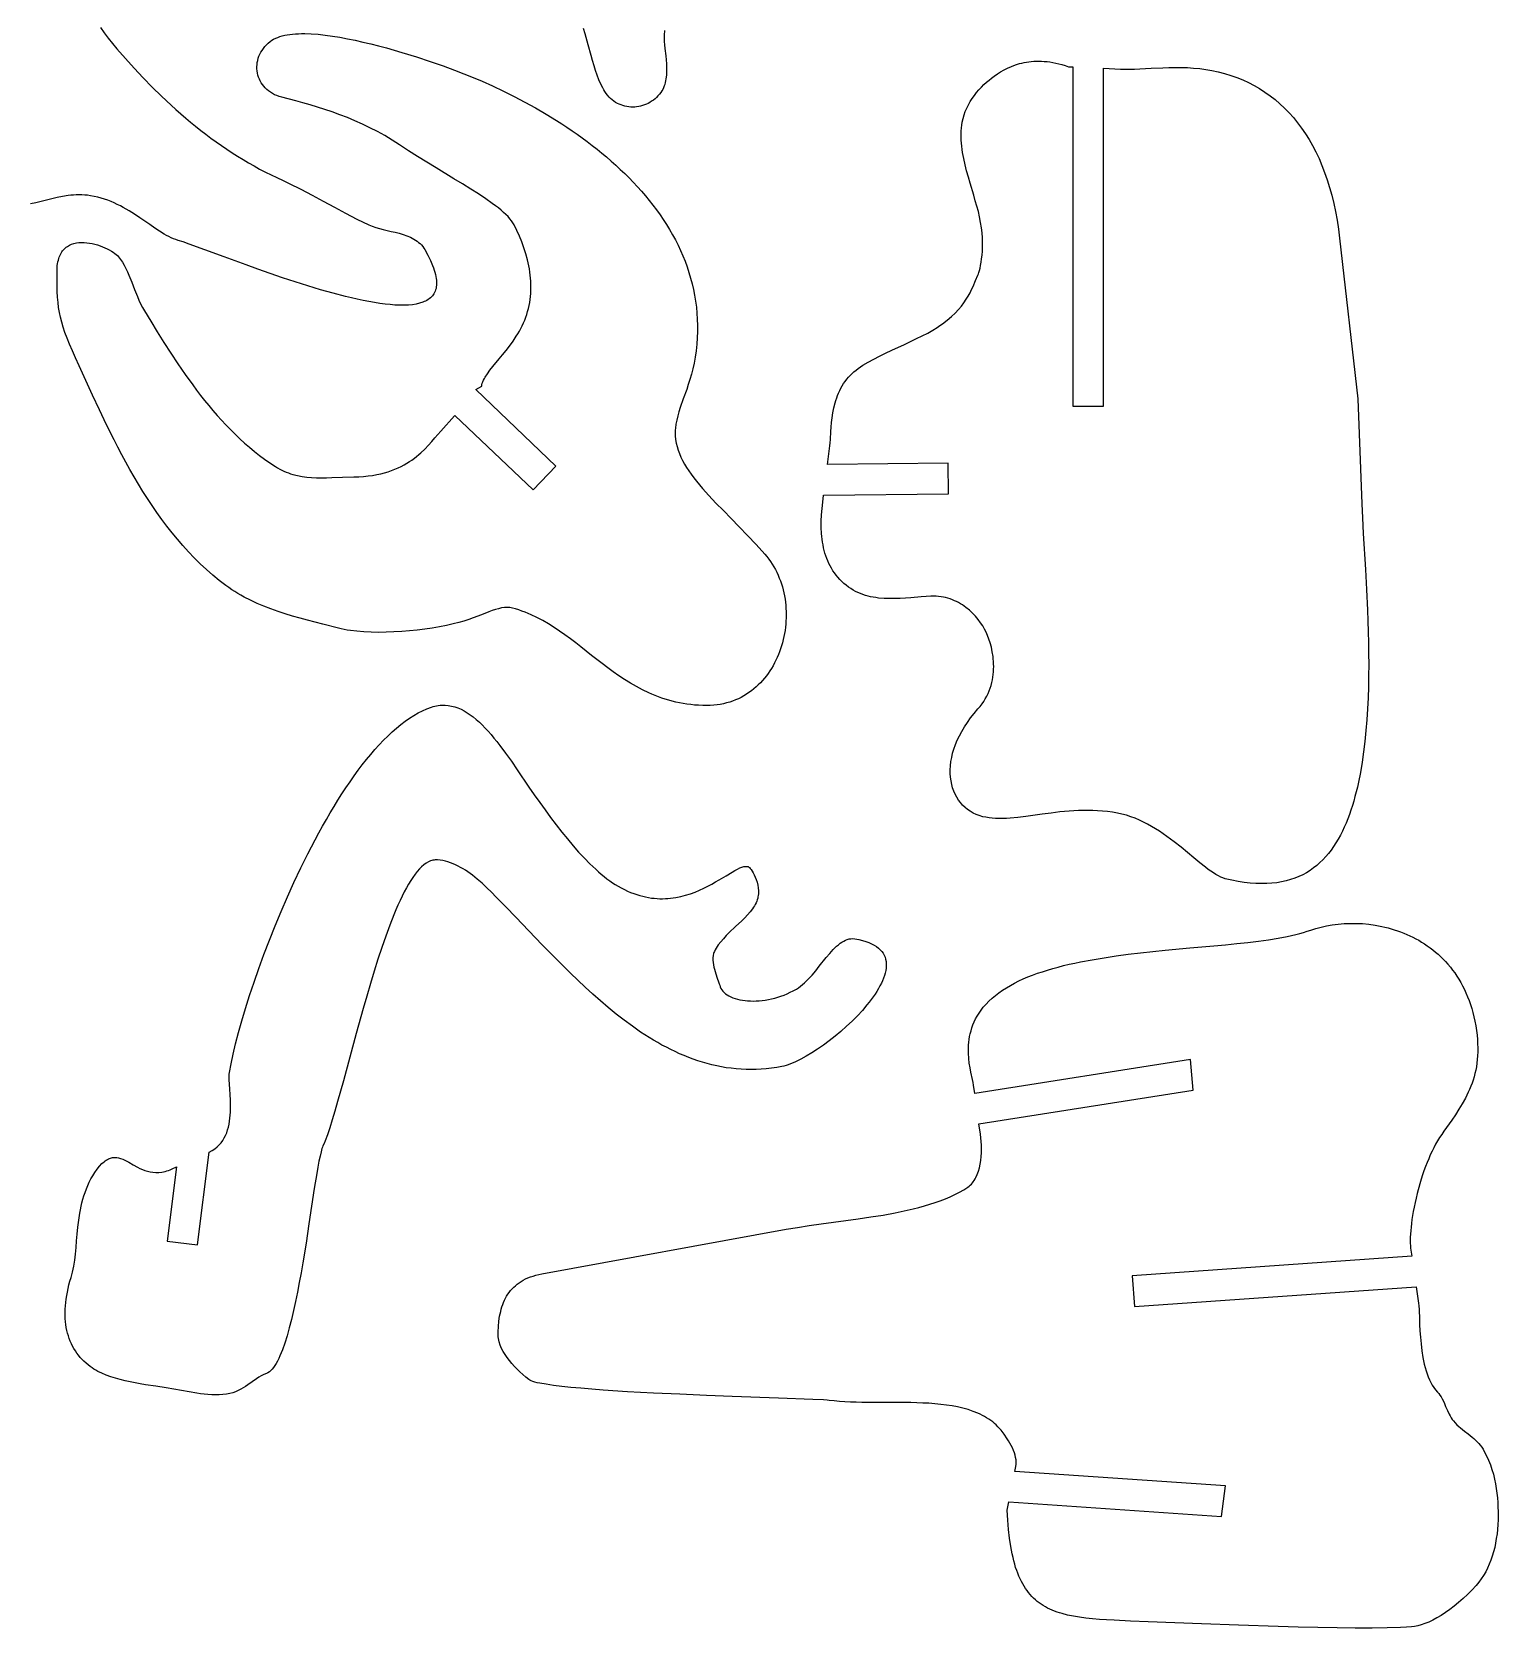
# Model space of a CAD drawing. Extents: x 0 to 754, y 0 to 287.
# Drawn here: x 116.4 to 260, y 0 to 156.2 of the extents above; entities that cross this region are included whole.
import ezdxf

# ---------------------------------------------------------------- set-up
doc = ezdxf.new("R2010")
doc.units = 0
doc.layers.get('0').update_dxf_attribs({"color": 1, "linetype": 'CONTINUOUS'})

msp = doc.modelspace()

# ---------------------------------------------------------------- linework, layer by layer
for points in [[(123.13, 156.67), (123.51, 156.13), (123.9, 155.61), (124.3, 155.09), (124.72, 154.59), (125.57, 153.63), (126.43, 152.68), (127.31, 151.75), (128.21, 150.83), (129.12, 149.94), (130.05, 149.07), (130.52, 148.64), (131, 148.22), (131.48, 147.8), (131.96, 147.4), (132.45, 147), (132.95, 146.6), (133.45, 146.22), (133.95, 145.84), (134.46, 145.47), (134.97, 145.1), (135.49, 144.75), (136.02, 144.4), (136.55, 144.07), (137.09, 143.74), (137.63, 143.42), (138.17, 143.11), (138.72, 142.81), (139.28, 142.52), (139.85, 142.24), (140.41, 141.97), (141.02, 141.69), (141.61, 141.41), (142.76, 140.83), (143.86, 140.25), (144.95, 139.67), (146.04, 139.08), (147.13, 138.5), (148.25, 137.92), (149.41, 137.35), (149.73, 137.21), (150.08, 137.09), (150.44, 136.98), (150.82, 136.89), (151.59, 136.71), (151.99, 136.62), (152.38, 136.52), (152.76, 136.4), (153.13, 136.28), (153.49, 136.13), (153.66, 136.04), (153.83, 135.95), (153.99, 135.85), (154.14, 135.75), (154.28, 135.63), (154.42, 135.51), (154.55, 135.38), (154.68, 135.23), (154.79, 135.08), (154.89, 134.92), (155.19, 134.37), (155.45, 133.85), (155.65, 133.37), (155.74, 133.14), (155.81, 132.92), (155.88, 132.71), (155.93, 132.5), (155.97, 132.3), (156.01, 132.11), (156.03, 131.93), (156.04, 131.76), (156.04, 131.59), (156.03, 131.43), (156.01, 131.28), (155.99, 131.13), (155.95, 130.99), (155.9, 130.86), (155.85, 130.73), (155.78, 130.61), (155.71, 130.5), (155.63, 130.39), (155.54, 130.29), (155.44, 130.2), (155.33, 130.11), (155.22, 130.03), (155.1, 129.96), (154.97, 129.89), (154.83, 129.83), (154.68, 129.77), (154.37, 129.67), (154.03, 129.59), (153.67, 129.53), (153.28, 129.5), (152.86, 129.48), (152.43, 129.48), (151.97, 129.5), (151.49, 129.54), (151, 129.59), (150.48, 129.65), (149.95, 129.74), (149.41, 129.83), (148.85, 129.94), (148.28, 130.06), (147.7, 130.19), (147.11, 130.33), (145.91, 130.65), (144.68, 130.99), (143.44, 131.37), (142.2, 131.76), (140.96, 132.17), (139.74, 132.58), (138.55, 133), (137.39, 133.42), (135.24, 134.21), (133.36, 134.91), (131.83, 135.47), (131.22, 135.68), (130.74, 135.83), (130.51, 135.91), (130.28, 135.99), (130.06, 136.09), (129.83, 136.2), (129.61, 136.32), (129.38, 136.45), (128.92, 136.73), (128.45, 137.04), (127.98, 137.37), (126.99, 138.05), (126.47, 138.4), (125.93, 138.73), (125.37, 139.05), (125.08, 139.21), (124.78, 139.35), (124.48, 139.49), (124.17, 139.63), (123.85, 139.75), (123.53, 139.86), (123.2, 139.96), (122.86, 140.06), (122.51, 140.13), (122.15, 140.2), (121.87, 140.24), (121.6, 140.27), (121.32, 140.28), (121.05, 140.29), (120.77, 140.28), (120.5, 140.27), (120.23, 140.24), (119.96, 140.21), (119.43, 140.13), (118.9, 140.03), (118.38, 139.91), (117.85, 139.78), (116.8, 139.52), (116.27, 139.4)], [(178.37, 156.37), (178.34, 155.9), (178.34, 155.6), (178.34, 155.29), (178.37, 154.96), (178.4, 154.61), (178.48, 153.88), (178.51, 153.5), (178.54, 153.12), (178.56, 152.74), (178.56, 152.36), (178.54, 151.99), (178.5, 151.63), (178.46, 151.45), (178.42, 151.27), (178.38, 151.1), (178.32, 150.94), (178.25, 150.77), (178.18, 150.61), (178.09, 150.46), (177.99, 150.31), (177.86, 150.14), (177.72, 149.98), (177.58, 149.83), (177.43, 149.69), (177.27, 149.56), (177.1, 149.45), (176.93, 149.34), (176.76, 149.24), (176.58, 149.16), (176.39, 149.08), (176.21, 149.02), (176.02, 148.97), (175.83, 148.93), (175.63, 148.9), (175.44, 148.88), (175.25, 148.87), (175.05, 148.88), (174.86, 148.9), (174.67, 148.92), (174.48, 148.96), (174.29, 149.02), (174.1, 149.08), (173.92, 149.16), (173.74, 149.24), (173.57, 149.34), (173.4, 149.46), (173.24, 149.58), (173.08, 149.72), (172.93, 149.86), (172.79, 150.03), (172.65, 150.2), (172.52, 150.39), (172.42, 150.56), (172.31, 150.75), (172.12, 151.13), (171.94, 151.55), (171.77, 151.99), (171.61, 152.45), (171.46, 152.92), (171.31, 153.42), (171.17, 153.92), (170.88, 154.96), (170.58, 156.03), (170.42, 156.56)]]:
    msp.add_lwpolyline(points)
for points in [[(160.46, 121.56), (160.48, 121.7), (160.52, 121.85), (160.57, 121.99), (160.64, 122.14), (160.72, 122.3), (160.81, 122.45), (161.02, 122.78), (161.27, 123.11), (161.55, 123.47), (162.18, 124.22), (162.51, 124.63), (162.85, 125.05), (163.19, 125.49), (163.53, 125.96), (163.85, 126.44), (164, 126.69), (164.15, 126.95), (164.29, 127.21), (164.43, 127.47), (164.56, 127.75), (164.67, 128.02), (164.78, 128.31), (164.88, 128.59), (164.96, 128.88), (165.04, 129.17), (165.1, 129.46), (165.16, 129.75), (165.2, 130.05), (165.23, 130.34), (165.26, 130.64), (165.27, 130.94), (165.28, 131.24), (165.28, 131.53), (165.26, 131.83), (165.24, 132.13), (165.21, 132.43), (165.17, 132.73), (165.13, 133.03), (165.08, 133.33), (164.95, 133.93), (164.79, 134.52), (164.6, 135.1), (164.39, 135.68), (164.16, 136.25), (163.91, 136.81), (163.63, 137.36), (163.52, 137.55), (163.38, 137.75), (163.22, 137.95), (163.04, 138.15), (162.83, 138.36), (162.6, 138.57), (162.36, 138.78), (162.09, 139), (161.8, 139.22), (161.5, 139.44), (160.85, 139.9), (160.14, 140.37), (159.38, 140.85), (158.58, 141.35), (157.74, 141.86), (155.99, 142.92), (155.09, 143.47), (154.19, 144.03), (153.29, 144.6), (152.4, 145.19), (152.05, 145.42), (151.7, 145.65), (150.98, 146.08), (150.25, 146.48), (149.52, 146.86), (148.78, 147.21), (148.05, 147.54), (147.31, 147.84), (146.57, 148.13), (145.83, 148.4), (145.1, 148.65), (144.37, 148.88), (143.65, 149.1), (142.94, 149.3), (142.25, 149.49), (140.89, 149.84), (140.64, 149.91), (140.41, 150), (140.18, 150.09), (139.97, 150.2), (139.78, 150.33), (139.59, 150.46), (139.42, 150.6), (139.26, 150.75), (139.12, 150.91), (138.99, 151.08), (138.88, 151.25), (138.77, 151.44), (138.69, 151.62), (138.61, 151.81), (138.55, 152.01), (138.5, 152.21), (138.47, 152.41), (138.45, 152.62), (138.45, 152.82), (138.46, 153.03), (138.49, 153.24), (138.53, 153.44), (138.58, 153.65), (138.65, 153.85), (138.74, 154.05), (138.84, 154.24), (138.95, 154.43), (139.08, 154.62), (139.23, 154.8), (139.39, 154.97), (139.56, 155.14), (139.75, 155.3), (139.92, 155.41), (140.09, 155.52), (140.29, 155.62), (140.49, 155.7), (140.7, 155.78), (140.93, 155.84), (141.17, 155.9), (141.42, 155.95), (141.68, 155.99), (141.95, 156.02), (142.23, 156.04), (142.52, 156.06), (142.82, 156.07), (143.13, 156.07), (143.77, 156.05), (144.44, 156), (145.13, 155.92), (145.84, 155.83), (146.57, 155.71), (147.32, 155.57), (148.07, 155.41), (148.83, 155.24), (149.6, 155.06), (150.37, 154.86), (151.13, 154.66), (151.89, 154.45), (152.63, 154.23), (154.07, 153.78), (155.43, 153.33), (156.68, 152.9), (157.79, 152.49), (158.72, 152.14), (159.46, 151.84), (160.49, 151.4), (161.53, 150.94), (162.58, 150.45), (163.63, 149.92), (164.68, 149.37), (165.72, 148.8), (166.76, 148.19), (167.79, 147.56), (168.3, 147.23), (168.81, 146.9), (169.31, 146.56), (169.81, 146.21), (170.3, 145.86), (170.79, 145.5), (171.28, 145.13), (171.75, 144.75), (172.22, 144.37), (172.69, 143.99), (173.14, 143.59), (173.59, 143.19), (174.03, 142.78), (174.46, 142.37), (174.89, 141.95), (175.3, 141.52), (175.71, 141.08), (176.1, 140.64), (176.49, 140.19), (176.86, 139.74), (177.22, 139.28), (177.58, 138.81), (177.92, 138.34), (178.24, 137.86), (178.56, 137.37), (178.86, 136.88), (179.15, 136.38), (179.42, 135.87), (179.68, 135.36), (179.92, 134.84), (180.15, 134.31), (180.37, 133.78), (180.57, 133.24), (180.75, 132.7), (180.91, 132.14), (181.06, 131.59), (181.19, 131.02), (181.3, 130.45), (181.4, 129.88), (181.48, 129.29), (181.53, 128.7), (181.57, 128.11), (181.59, 127.5), (181.58, 126.9), (181.56, 126.28), (181.52, 125.66), (181.45, 125.03), (181.36, 124.4), (181.26, 123.82), (181.14, 123.27), (181, 122.73), (180.85, 122.22), (180.69, 121.72), (180.53, 121.24), (180.2, 120.33), (179.9, 119.46), (179.76, 119.05), (179.65, 118.64), (179.55, 118.24), (179.47, 117.84), (179.42, 117.45), (179.41, 117.26), (179.4, 117.07), (179.41, 116.71), (179.45, 116.35), (179.51, 115.99), (179.59, 115.65), (179.69, 115.3), (179.81, 114.96), (179.96, 114.62), (180.13, 114.28), (180.31, 113.94), (180.51, 113.6), (180.73, 113.26), (180.97, 112.93), (181.22, 112.59), (181.49, 112.25), (181.78, 111.9), (182.08, 111.55), (182.71, 110.85), (183.4, 110.12), (184.12, 109.38), (184.89, 108.6), (185.68, 107.79), (186.49, 106.94), (187.33, 106.05), (188.18, 105.11), (188.38, 104.88), (188.57, 104.63), (188.74, 104.39), (188.91, 104.13), (189.07, 103.87), (189.22, 103.61), (189.36, 103.34), (189.48, 103.06), (189.6, 102.78), (189.71, 102.5), (189.81, 102.21), (189.9, 101.92), (189.98, 101.62), (190.05, 101.33), (190.11, 101.03), (190.16, 100.72), (190.2, 100.42), (190.23, 100.11), (190.25, 99.81), (190.27, 99.5), (190.27, 99.19), (190.27, 98.88), (190.25, 98.57), (190.23, 98.27), (190.2, 97.96), (190.16, 97.65), (190.11, 97.35), (190.05, 97.05), (189.98, 96.75), (189.9, 96.45), (189.82, 96.15), (189.72, 95.86), (189.62, 95.57), (189.51, 95.29), (189.39, 95.01), (189.27, 94.74), (189.13, 94.47), (188.99, 94.2), (188.83, 93.94), (188.67, 93.69), (188.5, 93.44), (188.33, 93.2), (188.14, 92.97), (187.95, 92.75), (187.75, 92.53), (187.54, 92.32), (187.32, 92.12), (187.1, 91.92), (186.87, 91.74), (186.63, 91.56), (186.38, 91.4), (186.13, 91.25), (185.86, 91.1), (185.59, 90.97), (185.32, 90.85), (185.03, 90.73), (184.74, 90.63), (184.44, 90.55), (184.14, 90.47), (183.82, 90.41), (183.5, 90.36), (183.18, 90.33), (182.84, 90.31), (182.5, 90.3), (182.1, 90.3), (181.7, 90.32), (181.31, 90.35), (180.93, 90.39), (180.56, 90.43), (180.19, 90.49), (179.82, 90.56), (179.47, 90.64), (179.12, 90.72), (178.77, 90.81), (178.43, 90.92), (178.1, 91.03), (177.77, 91.14), (177.45, 91.27), (177.13, 91.4), (176.82, 91.54), (176.2, 91.83), (175.6, 92.15), (175.02, 92.49), (174.45, 92.84), (173.89, 93.22), (173.34, 93.6), (172.8, 93.99), (172.27, 94.4), (171.22, 95.21), (170.18, 96.03), (169.66, 96.44), (169.14, 96.83), (168.61, 97.22), (168.08, 97.59), (167.54, 97.95), (167, 98.29), (166.44, 98.62), (165.87, 98.92), (165.29, 99.19), (165, 99.32), (164.7, 99.44), (164.4, 99.55), (164.09, 99.66), (163.78, 99.75), (163.47, 99.84), (163.34, 99.87), (163.21, 99.89), (163.08, 99.9), (162.95, 99.91), (162.68, 99.89), (162.41, 99.85), (162.12, 99.78), (161.82, 99.7), (161.5, 99.59), (161.17, 99.47), (160.45, 99.18), (159.64, 98.88), (159.19, 98.72), (158.71, 98.57), (158.21, 98.42), (157.67, 98.28), (157.02, 98.13), (156.33, 98), (155.62, 97.88), (154.89, 97.77), (154.15, 97.68), (153.39, 97.6), (152.63, 97.54), (151.87, 97.5), (151.11, 97.47), (150.37, 97.46), (149.64, 97.48), (148.93, 97.51), (148.25, 97.57), (147.61, 97.64), (147.3, 97.69), (147, 97.74), (146.71, 97.8), (146.43, 97.87), (144.91, 98.25), (143.41, 98.64), (142.67, 98.84), (141.94, 99.06), (141.22, 99.28), (140.52, 99.51), (139.82, 99.75), (139.14, 100.02), (138.47, 100.3), (137.82, 100.6), (137.19, 100.92), (136.88, 101.09), (136.58, 101.27), (136.28, 101.45), (135.98, 101.64), (135.7, 101.84), (135.41, 102.04), (134.76, 102.55), (134.12, 103.07), (133.51, 103.61), (132.91, 104.17), (132.32, 104.75), (131.75, 105.34), (131.2, 105.95), (130.67, 106.57), (130.14, 107.21), (129.64, 107.86), (129.14, 108.52), (128.66, 109.19), (128.19, 109.87), (127.74, 110.56), (127.29, 111.26), (126.86, 111.97), (126.44, 112.68), (126.02, 113.4), (125.62, 114.12), (125.23, 114.85), (124.84, 115.58), (124.47, 116.31), (123.74, 117.77), (123.03, 119.24), (122.36, 120.69), (121.05, 123.54), (120.7, 124.32), (120.39, 125.03), (120.11, 125.67), (119.87, 126.27), (119.66, 126.82), (119.49, 127.33), (119.34, 127.83), (119.22, 128.31), (119.12, 128.78), (119.04, 129.26), (118.98, 129.75), (118.94, 130.26), (118.91, 130.81), (118.89, 131.41), (118.88, 132.05), (118.88, 132.76), (118.88, 132.97), (118.9, 133.17), (118.91, 133.36), (118.94, 133.54), (118.97, 133.72), (119.01, 133.88), (119.05, 134.04), (119.1, 134.19), (119.16, 134.33), (119.22, 134.46), (119.29, 134.58), (119.36, 134.7), (119.43, 134.8), (119.52, 134.9), (119.6, 135), (119.69, 135.08), (119.79, 135.16), (119.89, 135.23), (120.09, 135.36), (120.31, 135.46), (120.54, 135.53), (120.78, 135.58), (121.03, 135.62), (121.29, 135.63), (121.55, 135.62), (121.81, 135.6), (122.07, 135.57), (122.33, 135.52), (122.59, 135.45), (122.85, 135.38), (123.1, 135.29), (123.34, 135.2), (123.57, 135.1), (123.79, 135), (124, 134.89), (124.2, 134.78), (124.37, 134.67), (124.53, 134.56), (124.68, 134.44), (124.8, 134.34), (124.89, 134.23), (125.1, 133.97), (125.29, 133.69), (125.46, 133.4), (125.62, 133.09), (125.77, 132.76), (125.92, 132.43), (126.19, 131.74), (126.46, 131.03), (126.75, 130.32), (126.9, 129.97), (127.06, 129.62), (127.24, 129.27), (127.43, 128.94), (128.05, 127.92), (128.69, 126.88), (129.34, 125.84), (130.01, 124.79), (130.71, 123.75), (131.42, 122.71), (132.17, 121.68), (132.55, 121.17), (132.93, 120.66), (133.33, 120.16), (133.73, 119.67), (134.14, 119.18), (134.56, 118.7), (134.98, 118.23), (135.42, 117.76), (135.86, 117.31), (136.31, 116.86), (136.77, 116.42), (137.24, 115.99), (137.72, 115.58), (138.2, 115.17), (138.7, 114.78), (139.21, 114.4), (139.73, 114.04), (140.26, 113.69), (140.47, 113.56), (140.68, 113.44), (140.89, 113.33), (141.1, 113.23), (141.32, 113.14), (141.53, 113.06), (141.75, 112.98), (141.97, 112.92), (142.42, 112.81), (142.87, 112.72), (143.33, 112.66), (143.8, 112.62), (144.28, 112.6), (144.77, 112.59), (145.27, 112.6), (145.78, 112.61), (146.83, 112.65), (147.94, 112.68), (148.42, 112.7), (148.89, 112.73), (149.34, 112.78), (149.77, 112.83), (150.18, 112.91), (150.57, 112.99), (150.94, 113.09), (151.3, 113.19), (151.64, 113.31), (151.97, 113.43), (152.28, 113.56), (152.58, 113.7), (152.86, 113.85), (153.13, 114.01), (153.39, 114.17), (153.63, 114.33), (153.87, 114.5), (154.09, 114.68), (154.3, 114.86), (154.51, 115.04), (154.89, 115.4), (155.25, 115.77), (155.57, 116.13), (155.88, 116.49), (156.46, 117.16), (157.8, 118.66), (157.84, 118.7), (165.5, 111.4), (167.73, 113.74), (159.88, 121.23), (160.46, 121.56)], [(217.9, 152.83), (218.34, 152.81), (218.34, 119.6), (221.34, 119.6), (221.34, 152.67), (223.02, 152.6), (223.45, 152.59), (223.91, 152.59), (224.39, 152.6), (224.91, 152.62), (226, 152.68), (227.15, 152.73), (227.74, 152.75), (228.35, 152.76), (228.95, 152.76), (229.56, 152.74), (230.16, 152.7), (230.76, 152.65), (231.36, 152.57), (231.94, 152.47), (232.57, 152.33), (233.19, 152.17), (233.8, 151.98), (234.39, 151.77), (234.97, 151.53), (235.54, 151.27), (236.09, 150.98), (236.62, 150.68), (237.14, 150.34), (237.65, 149.99), (238.14, 149.61), (238.61, 149.2), (239.07, 148.77), (239.51, 148.32), (239.94, 147.85), (240.35, 147.34), (240.74, 146.82), (241.11, 146.27), (241.47, 145.7), (241.81, 145.1), (242.13, 144.48), (242.44, 143.83), (242.73, 143.17), (242.99, 142.47), (243.24, 141.75), (243.47, 141.01), (243.69, 140.24), (243.88, 139.45), (244.05, 138.64), (244.21, 137.8), (244.34, 136.93), (244.45, 136.05), (246.25, 120.31), (246.62, 110.05), (246.69, 108.67), (246.77, 107.13), (246.99, 103.6), (247.1, 101.65), (247.19, 99.62), (247.23, 98.58), (247.26, 97.52), (247.29, 96.46), (247.3, 95.38), (247.31, 94.3), (247.3, 93.21), (247.28, 92.13), (247.25, 91.05), (247.19, 89.97), (247.13, 88.9), (247.04, 87.84), (246.94, 86.79), (246.81, 85.76), (246.67, 84.75), (246.5, 83.76), (246.3, 82.79), (246.2, 82.32), (246.08, 81.85), (245.96, 81.39), (245.84, 80.94), (245.71, 80.5), (245.56, 80.06), (245.42, 79.63), (245.26, 79.22), (245.09, 78.8), (244.92, 78.39), (244.73, 77.99), (244.53, 77.6), (244.32, 77.22), (244.1, 76.85), (243.87, 76.49), (243.63, 76.15), (243.38, 75.82), (243.11, 75.51), (242.83, 75.21), (242.53, 74.92), (242.22, 74.65), (241.9, 74.4), (241.57, 74.16), (241.21, 73.94), (240.85, 73.74), (240.47, 73.56), (240.07, 73.4), (239.65, 73.26), (239.22, 73.14), (238.77, 73.04), (238.31, 72.96), (237.82, 72.91), (237.32, 72.87), (236.8, 72.87), (236.26, 72.88), (235.7, 72.92), (235.12, 72.99), (234.52, 73.08), (233.9, 73.2), (233.26, 73.35), (233.04, 73.42), (232.82, 73.51), (232.59, 73.62), (232.35, 73.75), (232.11, 73.91), (231.85, 74.08), (231.59, 74.26), (231.33, 74.47), (230.77, 74.91), (230.18, 75.39), (229.57, 75.91), (228.93, 76.43), (228.25, 76.97), (227.91, 77.23), (227.55, 77.49), (227.19, 77.75), (226.82, 78), (226.44, 78.24), (226.05, 78.47), (225.66, 78.69), (225.26, 78.89), (224.85, 79.08), (224.44, 79.26), (224.01, 79.42), (223.58, 79.56), (223.14, 79.67), (222.7, 79.77), (222.21, 79.85), (221.72, 79.92), (221.24, 79.97), (220.76, 80), (220.29, 80.02), (219.82, 80.03), (219.35, 80.03), (218.88, 80.01), (218.43, 79.99), (217.97, 79.96), (217.08, 79.88), (216.2, 79.77), (215.35, 79.66), (213.72, 79.43), (212.94, 79.34), (212.19, 79.27), (211.83, 79.25), (211.47, 79.24), (211.12, 79.23), (210.78, 79.24), (210.45, 79.27), (210.13, 79.3), (209.82, 79.36), (209.51, 79.42), (209.18, 79.52), (208.87, 79.64), (208.57, 79.78), (208.29, 79.95), (208.02, 80.13), (207.78, 80.33), (207.55, 80.56), (207.33, 80.8), (207.14, 81.05), (206.97, 81.33), (206.81, 81.62), (206.68, 81.92), (206.57, 82.24), (206.48, 82.57), (206.41, 82.92), (206.36, 83.28), (206.34, 83.64), (206.33, 84.02), (206.36, 84.41), (206.4, 84.81), (206.48, 85.21), (206.57, 85.63), (206.7, 86.04), (206.85, 86.47), (207.02, 86.9), (207.23, 87.33), (207.46, 87.77), (207.72, 88.21), (208.01, 88.65), (208.32, 89.09), (208.67, 89.53), (209.05, 89.97), (209.26, 90.21), (209.45, 90.46), (209.62, 90.71), (209.77, 90.97), (209.91, 91.23), (210.04, 91.49), (210.15, 91.75), (210.25, 92.01), (210.33, 92.27), (210.4, 92.54), (210.46, 92.8), (210.5, 93.07), (210.54, 93.33), (210.57, 93.59), (210.58, 93.85), (210.59, 94.11), (210.58, 94.36), (210.57, 94.61), (210.55, 94.86), (210.53, 95.1), (210.45, 95.57), (210.36, 96.01), (210.25, 96.43), (210.12, 96.81), (209.99, 97.16), (209.86, 97.47), (209.7, 97.78), (209.51, 98.1), (209.3, 98.41), (209.07, 98.73), (208.8, 99.04), (208.52, 99.34), (208.21, 99.62), (207.87, 99.89), (207.7, 100.02), (207.52, 100.14), (207.33, 100.26), (207.14, 100.37), (206.94, 100.47), (206.74, 100.56), (206.54, 100.65), (206.32, 100.73), (206.11, 100.8), (205.88, 100.86), (205.66, 100.91), (205.43, 100.95), (205.19, 100.98), (204.95, 100.99), (204.7, 101), (204.45, 100.99), (203.98, 100.97), (203.5, 100.93), (202.49, 100.84), (201.97, 100.8), (201.44, 100.77), (200.91, 100.76), (200.38, 100.76), (199.85, 100.78), (199.32, 100.82), (199.06, 100.86), (198.8, 100.9), (198.54, 100.95), (198.29, 101.01), (198.04, 101.08), (197.79, 101.16), (197.54, 101.26), (197.3, 101.36), (197.06, 101.47), (196.83, 101.6), (196.6, 101.74), (196.38, 101.9), (196.14, 102.07), (195.92, 102.26), (195.71, 102.45), (195.52, 102.65), (195.33, 102.85), (195.16, 103.06), (194.99, 103.28), (194.84, 103.5), (194.7, 103.73), (194.57, 103.97), (194.45, 104.21), (194.34, 104.45), (194.24, 104.7), (194.15, 104.96), (194.07, 105.21), (194, 105.48), (193.93, 105.75), (193.88, 106.02), (193.83, 106.3), (193.79, 106.58), (193.76, 106.86), (193.74, 107.15), (193.71, 107.74), (193.71, 108.34), (193.74, 108.95), (193.79, 109.58), (193.86, 110.21), (193.94, 110.88), (206.15, 111.01), (206.13, 114.01), (194.32, 113.88), (194.55, 115.72), (194.58, 116.01), (194.6, 116.34), (194.65, 117.11), (194.68, 117.54), (194.72, 117.99), (194.78, 118.46), (194.85, 118.94), (194.95, 119.43), (195.07, 119.92), (195.14, 120.17), (195.22, 120.41), (195.31, 120.65), (195.4, 120.89), (195.51, 121.13), (195.62, 121.36), (195.75, 121.59), (195.89, 121.82), (196.04, 122.03), (196.2, 122.25), (196.37, 122.45), (196.56, 122.65), (196.72, 122.81), (196.91, 122.97), (197.11, 123.13), (197.32, 123.29), (197.55, 123.45), (197.79, 123.6), (198.29, 123.9), (198.84, 124.2), (199.41, 124.5), (200.01, 124.79), (200.61, 125.08), (201.84, 125.65), (203.03, 126.21), (203.6, 126.48), (204.13, 126.76), (204.62, 127.04), (205.07, 127.31), (205.33, 127.49), (205.58, 127.67), (206.04, 128.02), (206.45, 128.37), (206.82, 128.72), (207.14, 129.06), (207.43, 129.4), (207.68, 129.73), (207.9, 130.06), (208.1, 130.38), (208.27, 130.7), (208.43, 131.01), (208.57, 131.31), (208.82, 131.89), (209.05, 132.43), (209.1, 132.54), (209.15, 132.69), (209.2, 132.88), (209.26, 133.11), (209.31, 133.38), (209.36, 133.68), (209.41, 134.01), (209.45, 134.37), (209.48, 134.76), (209.49, 135.18), (209.49, 135.62), (209.48, 136.09), (209.45, 136.57), (209.39, 137.07), (209.31, 137.59), (209.21, 138.13), (209.09, 138.64), (208.95, 139.17), (208.79, 139.71), (208.63, 140.27), (208.28, 141.43), (208.11, 142.02), (207.94, 142.62), (207.79, 143.22), (207.66, 143.83), (207.55, 144.44), (207.51, 144.74), (207.47, 145.04), (207.44, 145.34), (207.42, 145.64), (207.41, 145.94), (207.41, 146.24), (207.42, 146.53), (207.44, 146.83), (207.47, 147.12), (207.51, 147.4), (207.59, 147.76), (207.69, 148.11), (207.81, 148.45), (207.95, 148.78), (208.11, 149.1), (208.29, 149.41), (208.49, 149.72), (208.7, 150.01), (208.92, 150.29), (209.15, 150.56), (209.39, 150.82), (209.63, 151.07), (209.88, 151.3), (210.14, 151.52), (210.39, 151.72), (210.65, 151.91), (210.95, 152.12), (211.26, 152.32), (211.6, 152.51), (211.95, 152.69), (212.32, 152.85), (212.72, 153), (213.13, 153.13), (213.35, 153.19), (213.57, 153.24), (213.8, 153.28), (214.03, 153.31), (214.27, 153.34), (214.51, 153.36), (214.76, 153.37), (215.02, 153.37), (215.28, 153.37), (215.54, 153.35), (215.82, 153.33), (216.1, 153.29), (216.38, 153.24), (216.67, 153.18), (216.97, 153.11), (217.27, 153.03), (217.58, 152.94), (217.9, 152.83)], [(133.78, 46.58), (134.06, 46.73), (134.32, 46.9), (134.55, 47.09), (134.76, 47.29), (134.94, 47.51), (135.11, 47.74), (135.25, 47.98), (135.38, 48.23), (135.49, 48.49), (135.58, 48.76), (135.66, 49.04), (135.72, 49.32), (135.77, 49.61), (135.81, 49.9), (135.84, 50.2), (135.86, 50.49), (135.87, 50.79), (135.87, 51.08), (135.86, 51.66), (135.83, 52.22), (135.8, 52.75), (135.77, 53.24), (135.74, 53.67), (135.74, 54.05), (135.75, 54.22), (135.77, 54.37), (135.93, 55.23), (136.13, 56.18), (136.37, 57.2), (136.66, 58.29), (136.98, 59.45), (137.34, 60.66), (137.74, 61.92), (138.18, 63.23), (138.64, 64.56), (139.14, 65.93), (139.68, 67.33), (140.24, 68.73), (140.83, 70.15), (141.44, 71.57), (142.08, 72.99), (142.75, 74.4), (143.44, 75.79), (143.79, 76.47), (144.15, 77.16), (144.51, 77.83), (144.88, 78.49), (145.25, 79.15), (145.63, 79.79), (146.01, 80.43), (146.39, 81.05), (146.78, 81.66), (147.17, 82.26), (147.57, 82.84), (147.97, 83.41), (148.37, 83.96), (148.77, 84.5), (149.18, 85.01), (149.59, 85.51), (150.01, 86), (150.42, 86.46), (150.84, 86.9), (151.26, 87.31), (151.68, 87.71), (152.11, 88.08), (152.53, 88.43), (152.96, 88.76), (153.39, 89.06), (153.82, 89.33), (154.24, 89.57), (154.67, 89.79), (155.1, 89.98), (155.54, 90.13), (155.71, 90.19), (155.88, 90.23), (156.04, 90.27), (156.21, 90.3), (156.38, 90.32), (156.54, 90.33), (156.87, 90.33), (157.19, 90.31), (157.51, 90.25), (157.82, 90.17), (158.13, 90.07), (158.44, 89.94), (158.74, 89.78), (159.05, 89.6), (159.34, 89.4), (159.64, 89.18), (159.93, 88.94), (160.23, 88.67), (160.52, 88.4), (160.81, 88.1), (161.09, 87.79), (161.38, 87.46), (161.66, 87.12), (161.95, 86.77), (162.23, 86.4), (162.8, 85.64), (163.37, 84.84), (163.94, 84.02), (165.09, 82.32), (165.61, 81.57), (166.14, 80.82), (166.67, 80.08), (167.21, 79.34), (167.75, 78.62), (168.3, 77.92), (168.85, 77.24), (169.4, 76.58), (169.95, 75.95), (170.51, 75.36), (171.06, 74.79), (171.62, 74.27), (171.89, 74.02), (172.17, 73.78), (172.44, 73.56), (172.72, 73.35), (172.99, 73.15), (173.26, 72.96), (173.53, 72.78), (173.81, 72.62), (174.12, 72.45), (174.43, 72.29), (174.73, 72.14), (175.04, 72.01), (175.34, 71.9), (175.64, 71.79), (175.93, 71.7), (176.22, 71.63), (176.51, 71.56), (176.79, 71.5), (177.08, 71.46), (177.35, 71.43), (177.63, 71.41), (177.9, 71.39), (178.17, 71.39), (178.44, 71.4), (178.7, 71.41), (178.96, 71.44), (179.21, 71.47), (179.46, 71.51), (179.96, 71.61), (180.43, 71.73), (180.9, 71.87), (181.35, 72.04), (181.78, 72.22), (182.2, 72.41), (182.6, 72.61), (182.99, 72.82), (183.36, 73.03), (183.72, 73.24), (184.38, 73.64), (184.97, 74), (185.24, 74.15), (185.49, 74.29), (185.73, 74.4), (185.94, 74.49), (186.14, 74.54), (186.23, 74.56), (186.32, 74.56), (186.4, 74.56), (186.48, 74.55), (186.55, 74.53), (186.62, 74.49), (186.68, 74.45), (186.76, 74.36), (186.84, 74.25), (186.94, 74.1), (187.04, 73.92), (187.15, 73.73), (187.25, 73.5), (187.34, 73.26), (187.42, 73), (187.49, 72.73), (187.53, 72.45), (187.56, 72.16), (187.56, 72.02), (187.55, 71.87), (187.54, 71.72), (187.51, 71.58), (187.48, 71.43), (187.44, 71.28), (187.39, 71.14), (187.32, 70.99), (187.25, 70.84), (187.16, 70.69), (187.07, 70.55), (186.97, 70.4), (186.74, 70.11), (186.48, 69.82), (186.21, 69.53), (185.92, 69.24), (185.31, 68.66), (184.7, 68.08), (184.4, 67.78), (184.12, 67.48), (183.86, 67.18), (183.62, 66.87), (183.52, 66.71), (183.42, 66.55), (183.33, 66.39), (183.24, 66.23), (183.2, 66.13), (183.17, 66.03), (183.12, 65.82), (183.09, 65.6), (183.09, 65.38), (183.11, 65.16), (183.14, 64.93), (183.19, 64.7), (183.24, 64.48), (183.38, 64.04), (183.53, 63.62), (183.66, 63.24), (183.71, 63.07), (183.76, 62.92), (183.81, 62.76), (183.88, 62.61), (183.96, 62.47), (184.07, 62.33), (184.2, 62.21), (184.34, 62.09), (184.5, 61.98), (184.67, 61.88), (184.86, 61.78), (185.06, 61.7), (185.27, 61.62), (185.5, 61.56), (185.73, 61.5), (185.98, 61.46), (186.24, 61.42), (186.5, 61.39), (186.77, 61.38), (187.05, 61.37), (187.34, 61.38), (187.63, 61.4), (187.93, 61.43), (188.23, 61.47), (188.53, 61.52), (188.84, 61.58), (189.15, 61.66), (189.45, 61.75), (189.76, 61.85), (190.07, 61.96), (190.37, 62.09), (190.67, 62.23), (190.97, 62.39), (191.27, 62.55), (191.47, 62.68), (191.67, 62.83), (191.87, 62.99), (192.06, 63.16), (192.25, 63.34), (192.44, 63.52), (192.8, 63.92), (193.16, 64.34), (193.51, 64.78), (194.19, 65.63), (194.53, 66.03), (194.87, 66.41), (195.04, 66.58), (195.21, 66.74), (195.38, 66.89), (195.55, 67.03), (195.72, 67.15), (195.9, 67.25), (196.07, 67.34), (196.25, 67.41), (196.43, 67.46), (196.61, 67.48), (196.8, 67.49), (196.99, 67.47), (197.37, 67.4), (197.73, 67.31), (198.06, 67.21), (198.36, 67.11), (198.64, 66.99), (198.89, 66.85), (199.11, 66.71), (199.31, 66.56), (199.48, 66.4), (199.63, 66.23), (199.76, 66.05), (199.86, 65.86), (199.95, 65.67), (200.01, 65.46), (200.05, 65.25), (200.07, 65.03), (200.07, 64.81), (200.05, 64.58), (200.02, 64.35), (199.96, 64.11), (199.89, 63.86), (199.81, 63.62), (199.7, 63.36), (199.59, 63.11), (199.45, 62.85), (199.31, 62.59), (199.15, 62.32), (198.98, 62.06), (198.8, 61.79), (198.6, 61.53), (198.4, 61.26), (198.18, 60.99), (197.73, 60.46), (197.24, 59.93), (196.72, 59.41), (196.19, 58.91), (195.63, 58.41), (195.07, 57.94), (194.49, 57.49), (193.92, 57.06), (193.35, 56.67), (192.78, 56.3), (192.23, 55.97), (191.7, 55.68), (191.19, 55.43), (190.94, 55.32), (190.71, 55.23), (190.48, 55.14), (190.26, 55.07), (190.05, 55.01), (189.85, 54.97), (189.34, 54.88), (188.83, 54.8), (188.32, 54.74), (187.82, 54.7), (187.32, 54.68), (186.83, 54.67), (186.34, 54.68), (185.85, 54.7), (185.37, 54.74), (184.89, 54.79), (184.41, 54.85), (183.94, 54.93), (183.47, 55.03), (183, 55.13), (182.54, 55.25), (182.08, 55.38), (181.63, 55.53), (181.18, 55.68), (180.73, 55.85), (180.28, 56.03), (179.84, 56.22), (179.41, 56.42), (178.97, 56.63), (178.54, 56.85), (178.11, 57.07), (177.69, 57.31), (177.27, 57.56), (176.85, 57.81), (176.43, 58.07), (176.02, 58.34), (175.61, 58.62), (175.21, 58.91), (174.41, 59.49), (173.62, 60.1), (172.84, 60.74), (172.08, 61.38), (171.33, 62.05), (170.59, 62.73), (169.86, 63.41), (169.14, 64.11), (168.43, 64.81), (167.74, 65.5), (166.38, 66.89), (165.07, 68.26), (163.79, 69.57), (162.82, 70.58), (161.88, 71.55), (161.41, 72.02), (160.95, 72.47), (160.49, 72.9), (160.03, 73.3), (159.57, 73.68), (159.34, 73.85), (159.1, 74.02), (158.87, 74.18), (158.63, 74.32), (158.39, 74.46), (158.15, 74.59), (157.91, 74.71), (157.66, 74.81), (157.41, 74.91), (157.16, 74.99), (156.91, 75.06), (156.65, 75.12), (156.39, 75.16), (156.12, 75.19), (156.01, 75.2), (155.9, 75.2), (155.79, 75.18), (155.68, 75.16), (155.57, 75.14), (155.46, 75.1), (155.24, 75), (155.02, 74.87), (154.8, 74.71), (154.58, 74.52), (154.37, 74.3), (154.15, 74.05), (153.94, 73.78), (153.72, 73.48), (153.51, 73.16), (153.3, 72.81), (153.09, 72.45), (152.88, 72.06), (152.67, 71.64), (152.47, 71.21), (152.26, 70.76), (152.06, 70.3), (151.86, 69.82), (151.46, 68.8), (151.06, 67.74), (150.68, 66.62), (150.3, 65.47), (149.92, 64.29), (149.56, 63.08), (149.2, 61.86), (148.85, 60.64), (148.17, 58.19), (146.92, 53.58), (146.35, 51.53), (146.09, 50.6), (145.83, 49.74), (145.58, 48.96), (145.35, 48.27), (145.12, 47.68), (145.02, 47.42), (144.91, 47.19), (144.87, 47.08), (144.82, 46.95), (144.73, 46.62), (144.63, 46.2), (144.52, 45.7), (144.42, 45.13), (144.31, 44.49), (144.07, 43.03), (143.55, 39.57), (143.26, 37.68), (142.94, 35.75), (142.77, 34.78), (142.6, 33.82), (142.42, 32.88), (142.23, 31.96), (142.03, 31.07), (141.83, 30.21), (141.62, 29.39), (141.41, 28.62), (141.18, 27.9), (140.95, 27.25), (140.83, 26.94), (140.71, 26.66), (140.59, 26.39), (140.46, 26.14), (140.33, 25.91), (140.2, 25.7), (140.07, 25.51), (139.94, 25.35), (139.8, 25.2), (139.67, 25.08), (139.53, 24.99), (139.38, 24.92), (139.12, 24.81), (138.88, 24.69), (138.65, 24.55), (138.42, 24.41), (137.99, 24.11), (137.56, 23.8), (137.34, 23.65), (137.12, 23.51), (136.88, 23.37), (136.63, 23.24), (136.37, 23.13), (136.09, 23.03), (135.8, 22.95), (135.48, 22.89), (135.12, 22.85), (134.76, 22.82), (134.39, 22.82), (134.03, 22.83), (133.66, 22.85), (133.29, 22.89), (132.93, 22.93), (132.56, 22.99), (131.81, 23.12), (131.06, 23.26), (130.31, 23.4), (129.56, 23.53), (128.55, 23.67), (127.54, 23.82), (127.03, 23.9), (126.53, 23.99), (126.03, 24.09), (125.54, 24.2), (125.06, 24.32), (124.59, 24.45), (124.14, 24.6), (123.7, 24.76), (123.27, 24.94), (122.87, 25.13), (122.68, 25.24), (122.49, 25.35), (122.31, 25.47), (122.14, 25.59), (121.92, 25.76), (121.72, 25.93), (121.52, 26.11), (121.33, 26.3), (121.15, 26.5), (120.98, 26.7), (120.83, 26.91), (120.68, 27.13), (120.54, 27.36), (120.41, 27.59), (120.29, 27.83), (120.18, 28.08), (120.08, 28.33), (120, 28.59), (119.92, 28.86), (119.85, 29.13), (119.79, 29.41), (119.75, 29.7), (119.71, 29.99), (119.69, 30.29), (119.67, 30.6), (119.67, 30.91), (119.68, 31.22), (119.7, 31.55), (119.73, 31.87), (119.77, 32.21), (119.83, 32.55), (119.89, 32.89), (119.97, 33.24), (120.05, 33.6), (120.15, 33.96), (120.26, 34.33), (120.34, 34.59), (120.41, 34.85), (120.47, 35.13), (120.52, 35.41), (120.61, 36), (120.68, 36.61), (120.74, 37.25), (120.8, 37.9), (120.86, 38.56), (120.92, 39.24), (121, 39.92), (121.11, 40.6), (121.17, 40.95), (121.24, 41.29), (121.32, 41.63), (121.41, 41.97), (121.51, 42.31), (121.62, 42.64), (121.75, 42.98), (121.89, 43.31), (122.04, 43.64), (122.2, 43.96), (122.39, 44.28), (122.58, 44.6), (122.82, 44.93), (123.05, 45.22), (123.27, 45.46), (123.49, 45.65), (123.6, 45.73), (123.7, 45.81), (123.81, 45.87), (123.91, 45.92), (124.02, 45.96), (124.12, 46), (124.22, 46.03), (124.32, 46.05), (124.52, 46.06), (124.72, 46.05), (124.91, 46.02), (125.11, 45.96), (125.31, 45.89), (125.51, 45.8), (125.71, 45.7), (125.92, 45.59), (126.33, 45.35), (126.77, 45.11), (127, 45), (127.24, 44.89), (127.48, 44.8), (127.73, 44.72), (127.99, 44.66), (128.27, 44.61), (128.55, 44.6), (128.84, 44.6), (129.14, 44.64), (129.3, 44.66), (129.46, 44.7), (129.62, 44.75), (129.79, 44.8), (129.96, 44.87), (130.14, 44.94), (130.57, 45.14), (129.65, 37.88), (132.63, 37.5), (133.78, 46.58)], [(211.9, 11.54), (212.06, 12.37), (232.89, 10.93), (233.29, 13.91), (212.66, 15.34), (212.76, 15.82), (212.79, 16.03), (212.79, 16.24), (212.78, 16.46), (212.74, 16.69), (212.68, 16.92), (212.61, 17.16), (212.52, 17.39), (212.42, 17.63), (212.31, 17.86), (212.18, 18.09), (212.05, 18.32), (211.91, 18.54), (211.62, 18.97), (211.33, 19.36), (211.17, 19.54), (211.01, 19.71), (210.84, 19.88), (210.67, 20.03), (210.49, 20.18), (210.3, 20.32), (210.1, 20.46), (209.9, 20.59), (209.69, 20.71), (209.48, 20.82), (209.26, 20.93), (209.04, 21.03), (208.57, 21.21), (208.08, 21.38), (207.58, 21.52), (207.06, 21.64), (206.52, 21.74), (205.97, 21.83), (205.41, 21.9), (204.83, 21.95), (204.25, 22), (203.66, 22.03), (203.07, 22.05), (202.47, 22.07), (201.26, 22.08), (198.86, 22.08), (197.69, 22.09), (197.13, 22.1), (196.57, 22.12), (196.02, 22.14), (195.49, 22.18), (194.98, 22.23), (194.48, 22.29), (194.27, 22.31), (193.93, 22.33), (192.87, 22.38), (189.51, 22.5), (184.99, 22.67), (182.47, 22.76), (179.87, 22.88), (177.27, 23), (174.74, 23.14), (172.35, 23.3), (171.24, 23.38), (170.18, 23.47), (169.2, 23.56), (168.3, 23.65), (167.48, 23.75), (166.77, 23.86), (166.16, 23.97), (165.9, 24.02), (165.67, 24.08), (165.47, 24.14), (165.31, 24.2), (165.18, 24.26), (165.08, 24.32), (164.78, 24.57), (164.49, 24.82), (164.2, 25.08), (163.92, 25.34), (163.66, 25.62), (163.4, 25.89), (163.17, 26.18), (162.95, 26.47), (162.75, 26.77), (162.57, 27.07), (162.41, 27.38), (162.28, 27.7), (162.18, 28.02), (162.14, 28.18), (162.11, 28.34), (162.08, 28.5), (162.07, 28.67), (162.06, 28.84), (162.06, 29), (162.09, 29.53), (162.14, 30.03), (162.21, 30.52), (162.26, 30.76), (162.32, 31), (162.38, 31.22), (162.44, 31.45), (162.52, 31.67), (162.6, 31.88), (162.7, 32.09), (162.8, 32.29), (162.9, 32.48), (163.02, 32.67), (163.15, 32.85), (163.29, 33.03), (163.43, 33.2), (163.59, 33.36), (163.76, 33.51), (163.93, 33.66), (164.12, 33.8), (164.32, 33.93), (164.53, 34.05), (164.76, 34.17), (164.99, 34.27), (165.24, 34.37), (165.5, 34.46), (165.77, 34.54), (166.05, 34.61), (166.35, 34.67), (190.26, 39.03), (191.37, 39.22), (192.51, 39.39), (193.69, 39.56), (194.89, 39.72), (197.33, 40.06), (198.55, 40.24), (199.76, 40.43), (200.95, 40.65), (201.54, 40.77), (202.12, 40.9), (202.69, 41.03), (203.25, 41.17), (203.8, 41.32), (204.33, 41.48), (204.86, 41.65), (205.36, 41.83), (205.86, 42.02), (206.33, 42.22), (206.79, 42.44), (207.24, 42.67), (207.66, 42.91), (208.06, 43.17), (208.18, 43.25), (208.29, 43.35), (208.4, 43.46), (208.5, 43.57), (208.59, 43.69), (208.68, 43.82), (208.77, 43.96), (208.84, 44.1), (208.98, 44.4), (209.1, 44.72), (209.19, 45.06), (209.27, 45.41), (209.32, 45.78), (209.36, 46.15), (209.39, 46.52), (209.4, 46.9), (209.39, 47.27), (209.37, 47.64), (209.34, 47.99), (209.3, 48.34), (209.15, 49.35), (230.13, 52.66), (229.85, 55.66), (208.73, 52.33), (208.62, 53.14), (208.57, 53.39), (208.51, 53.69), (208.35, 54.41), (208.27, 54.83), (208.2, 55.28), (208.14, 55.76), (208.11, 56.27), (208.11, 56.53), (208.11, 56.8), (208.13, 57.07), (208.15, 57.34), (208.18, 57.62), (208.23, 57.9), (208.29, 58.18), (208.37, 58.47), (208.46, 58.75), (208.56, 59.04), (208.68, 59.33), (208.82, 59.62), (208.98, 59.91), (209.16, 60.19), (209.35, 60.48), (209.57, 60.76), (209.84, 61.07), (210.12, 61.37), (210.43, 61.65), (210.75, 61.92), (211.09, 62.19), (211.45, 62.44), (211.83, 62.68), (212.22, 62.91), (212.63, 63.13), (213.05, 63.34), (213.49, 63.54), (213.94, 63.73), (214.4, 63.91), (214.88, 64.09), (215.37, 64.25), (215.87, 64.41), (216.38, 64.56), (216.91, 64.7), (217.44, 64.84), (217.98, 64.97), (218.53, 65.09), (219.09, 65.21), (220.23, 65.42), (221.39, 65.62), (222.57, 65.79), (223.76, 65.95), (224.97, 66.09), (226.18, 66.22), (227.39, 66.34), (229.79, 66.57), (232.14, 66.78), (233.27, 66.89), (234.38, 67), (235.46, 67.12), (236.5, 67.24), (237.49, 67.38), (238.43, 67.53), (239.33, 67.7), (239.75, 67.79), (240.16, 67.88), (240.55, 67.98), (240.93, 68.09), (241.29, 68.2), (241.63, 68.32), (242.13, 68.48), (242.64, 68.62), (243.18, 68.74), (243.74, 68.84), (244.31, 68.91), (244.89, 68.96), (245.49, 68.98), (246.1, 68.98), (246.71, 68.95), (247.33, 68.89), (247.95, 68.8), (248.58, 68.68), (248.89, 68.61), (249.2, 68.53), (249.51, 68.45), (249.81, 68.36), (250.12, 68.25), (250.43, 68.15), (250.73, 68.03), (251.03, 67.9), (251.33, 67.77), (251.62, 67.63), (251.91, 67.48), (252.2, 67.32), (252.49, 67.15), (252.77, 66.97), (253.04, 66.79), (253.32, 66.59), (253.58, 66.39), (253.85, 66.17), (254.1, 65.95), (254.35, 65.72), (254.6, 65.48), (254.84, 65.23), (255.07, 64.97), (255.3, 64.69), (255.52, 64.41), (255.73, 64.12), (255.93, 63.82), (256.13, 63.51), (256.32, 63.19), (256.5, 62.86), (256.67, 62.52), (256.83, 62.17), (256.99, 61.8), (257.13, 61.43), (257.26, 61.04), (257.39, 60.65), (257.5, 60.24), (257.61, 59.82), (257.7, 59.39), (257.78, 58.95), (257.85, 58.49), (257.91, 58.05), (257.95, 57.62), (257.97, 57.2), (257.99, 56.8), (257.98, 56.4), (257.97, 56.02), (257.94, 55.65), (257.9, 55.3), (257.85, 54.95), (257.79, 54.61), (257.71, 54.28), (257.63, 53.95), (257.53, 53.64), (257.43, 53.33), (257.32, 53.03), (257.19, 52.73), (257.06, 52.44), (256.93, 52.16), (256.78, 51.88), (256.47, 51.33), (256.14, 50.79), (255.79, 50.25), (255.43, 49.72), (254.66, 48.63), (254.45, 48.32), (254.25, 48.01), (254.05, 47.69), (253.86, 47.35), (253.68, 47.02), (253.51, 46.67), (253.34, 46.31), (253.18, 45.94), (253.02, 45.56), (252.87, 45.17), (252.72, 44.77), (252.58, 44.36), (252.45, 43.93), (252.31, 43.48), (252.06, 42.55), (251.94, 42.09), (251.84, 41.65), (251.75, 41.21), (251.67, 40.79), (251.6, 40.38), (251.54, 39.99), (251.49, 39.61), (251.45, 39.25), (251.42, 38.9), (251.39, 38.57), (251.38, 38.25), (251.37, 37.96), (251.38, 37.68), (251.39, 37.43), (251.41, 37.19), (251.43, 36.98), (251.52, 36.39), (224.15, 34.47), (224.36, 31.47), (251.96, 33.4), (252.19, 31.81), (252.22, 31.54), (252.24, 31.18), (252.27, 30.25), (252.29, 29.7), (252.32, 29.1), (252.37, 28.47), (252.43, 27.81), (252.51, 27.15), (252.61, 26.48), (252.68, 26.15), (252.75, 25.83), (252.83, 25.51), (252.92, 25.19), (253.02, 24.89), (253.13, 24.59), (253.25, 24.31), (253.38, 24.04), (253.52, 23.78), (253.68, 23.54), (253.85, 23.31), (254.03, 23.1), (254.16, 22.95), (254.28, 22.79), (254.39, 22.62), (254.49, 22.44), (254.68, 22.07), (254.84, 21.69), (255.01, 21.31), (255.19, 20.93), (255.28, 20.76), (255.38, 20.59), (255.49, 20.42), (255.61, 20.27), (255.78, 20.08), (255.95, 19.91), (256.13, 19.74), (256.31, 19.59), (256.68, 19.29), (257.06, 19), (257.43, 18.7), (257.6, 18.56), (257.77, 18.4), (257.94, 18.24), (258.09, 18.07), (258.23, 17.89), (258.37, 17.7), (258.5, 17.5), (258.62, 17.29), (258.84, 16.86), (259.04, 16.42), (259.22, 15.97), (259.37, 15.52), (259.51, 15.06), (259.62, 14.59), (259.72, 14.13), (259.8, 13.67), (259.86, 13.2), (259.91, 12.75), (259.94, 12.3), (259.96, 11.85), (259.97, 11.42), (259.97, 11.01), (259.97, 10.6), (259.95, 10.13), (259.91, 9.66), (259.87, 9.21), (259.8, 8.76), (259.73, 8.32), (259.64, 7.88), (259.53, 7.46), (259.41, 7.05), (259.27, 6.65), (259.11, 6.26), (258.94, 5.88), (258.76, 5.51), (258.55, 5.16), (258.33, 4.82), (258.09, 4.49), (257.83, 4.18), (257.4, 3.72), (256.98, 3.29), (256.54, 2.88), (256.11, 2.5), (255.67, 2.14), (255.24, 1.81), (254.81, 1.51), (254.39, 1.24), (253.97, 1), (253.57, 0.78), (253.18, 0.59), (252.8, 0.44), (252.45, 0.31), (252.11, 0.21), (251.79, 0.15), (251.5, 0.11), (251, 0.08), (250.43, 0.05), (249.13, 0.02), (247.64, 0), (245.99, 0), (244.21, 0.02), (242.33, 0.06), (240.39, 0.1), (238.43, 0.15), (234.55, 0.28), (230.95, 0.41), (225.7, 0.62), (223.98, 0.69), (222.39, 0.76), (221.65, 0.8), (220.94, 0.85), (220.26, 0.91), (219.61, 0.98), (218.98, 1.06), (218.39, 1.16), (217.83, 1.28), (217.3, 1.42), (217.04, 1.49), (216.79, 1.57), (216.55, 1.66), (216.31, 1.75), (216.08, 1.86), (215.86, 1.96), (215.65, 2.08), (215.44, 2.2), (215.24, 2.33), (215.04, 2.47), (214.85, 2.61), (214.67, 2.76), (214.49, 2.93), (214.32, 3.1), (214.16, 3.28), (214, 3.47), (213.85, 3.67), (213.7, 3.88), (213.56, 4.1), (213.43, 4.33), (213.3, 4.57), (213.18, 4.82), (213.06, 5.08), (212.95, 5.36), (212.84, 5.64), (212.74, 5.94), (212.65, 6.25), (212.56, 6.58), (212.48, 6.91), (212.4, 7.26), (212.33, 7.63), (212.26, 8), (212.14, 8.8), (212.04, 9.65), (211.96, 10.56), (211.9, 11.54)]]:
    msp.add_lwpolyline(points, close=True)

doc.saveas('drawing.dxf')
